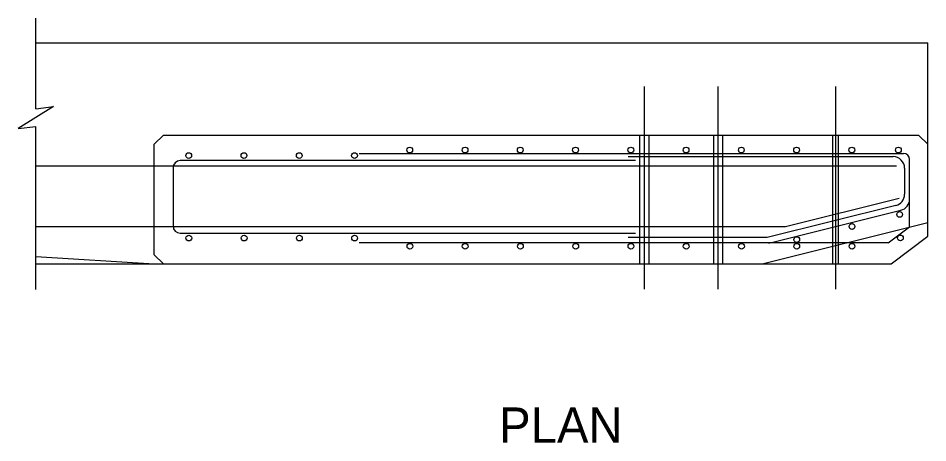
# Model space of a CAD drawing. Extents: x -815.1 to -729.9, y 412.9 to 478.6.
# Drawn here: x -803.97 to -795.74, y 429.13 to 432.97 of the extents above; entities that cross this region are included whole.
import ezdxf

# ---------------------------------------------------------------- set-up
doc = ezdxf.new("R2010")
doc.units = 0
for name, color, linetype in [('str_Center-Line-A', 7, 'Continuous'), ('str_Concrete-A', 7, 'Continuous'), ('str_Reinforcement-A', 7, 'Continuous'), ('str_Reinforcement-E', 7, 'Continuous'), ('str_Reinforcement-F', 7, 'Continuous'), ('str_Structural-Steel-A', 7, 'Continuous'), ('str_Text-A', 7, 'Continuous')]:
    doc.layers.add(name, color=color, linetype=linetype)

msp = doc.modelspace()

# ---------------------------------------------------------------- linework, layer by layer
at = {"layer": 'str_Center-Line-A'}
for p, q in [((-798.2984, 430.5179), (-798.2984, 432.35)), ((-797.6317, 430.5179), (-797.6317, 432.35)), ((-796.5692, 430.5179), (-796.5692, 432.35))]:
    msp.add_line(p, q, dxfattribs=at)
at = {"layer": 'str_Concrete-A'}
for p, q in [((-803.8059, 432.1502), (-803.8059, 432.9691)), ((-803.8059, 432.745), (-795.7359, 432.745)), ((-795.7359, 430.995), (-795.7359, 432.745)), ((-803.8059, 430.5124), (-803.8059, 431.9902)), ((-802.7359, 431.8284), (-802.6526, 431.9117)), ((-802.6526, 431.9117), (-795.8192, 431.9117)), ((-795.8192, 431.9117), (-795.7359, 431.8284)), ((-802.7359, 430.8283), (-802.7359, 431.8284)), ((-797.2359, 430.745), (-795.7359, 431.12)), ((-796.0689, 430.745), (-795.7359, 430.995)), ((-803.8059, 430.8119), (-802.7359, 430.745)), ((-802.7359, 430.8283), (-802.6526, 430.745)), ((-803.8059, 430.745), (-796.0689, 430.745))]:
    msp.add_line(p, q, dxfattribs=at)
msp.add_lwpolyline([(-803.8059, 432.1502), (-803.6459, 432.1702), (-803.9659, 431.9702), (-803.8059, 431.9902)], dxfattribs=at)
at = {"layer": 'str_Reinforcement-A'}
for centre in [(-802.4231, 431.7255), (-801.9231, 431.7255), (-801.4231, 431.7255), (-800.9231, 431.7255), (-800.4231, 431.7759), (-799.9231, 431.7759), (-799.4231, 431.7759), (-798.9231, 431.7759), (-798.4231, 431.7759), (-797.9231, 431.7759), (-797.4231, 431.7759), (-796.9231, 431.7759), (-796.4231, 431.7759), (-796.0025, 431.7759), (-795.9905, 431.1932), (-796.4218, 431.0842), (-802.4218, 430.9789), (-801.9218, 430.9789), (-801.4218, 430.9789), (-800.9218, 430.9789), (-795.9844, 430.9805), (-800.4218, 430.9052), (-799.9218, 430.9052), (-799.4218, 430.9052), (-798.9218, 430.9052), (-798.4218, 430.9052), (-797.9218, 430.9052), (-797.4218, 430.9052), (-796.9218, 430.9654), (-796.9218, 430.9052), (-796.4218, 430.9052)]:
    msp.add_circle(centre, 0.0261, dxfattribs=at)
at = {"layer": 'str_Reinforcement-E'}
for p, q in [((-800.8818, 431.7451), (-795.9567, 431.7451)), ((-798.3818, 431.6803), (-802.4989, 431.6803)), ((-798.4461, 431.7159), (-796.0503, 431.7159)), ((-795.9003, 431.08), (-795.9003, 431.6887)), ((-802.5647, 431.6145), (-802.5647, 431.0888)), ((-795.9461, 431.6117), (-795.9461, 431.3755)), ((-796.025, 431.2744), (-797.1893, 430.9834)), ((-797.1514, 430.9379), (-795.9785, 431.2312)), ((-802.4989, 431.023), (-798.3818, 431.023)), ((-796.0936, 430.9348), (-795.9003, 431.08)), ((-796.0936, 430.9348), (-800.8818, 430.9348)), ((-797.1893, 430.9834), (-798.4461, 430.9834))]:
    msp.add_line(p, q, dxfattribs=at)
for centre, radius, start, end in [((-795.9567, 431.6887), 0.0564, 0, 90), ((-802.4989, 431.6145), 0.0658, 90, 180), ((-796.0503, 431.6117), 0.1042, 0, 90), ((-796.0503, 431.3755), 0.1042, 284.03624, 0), ((-796.0036, 431.3314), 0.1033, 284.03624, 360), ((-802.4989, 431.0888), 0.0658, 180, 270), ((-797.1765, 431.0381), 0.1033, 270, 284.03624)]:
    msp.add_arc(centre, radius, start, end, dxfattribs=at)
at = {"layer": 'str_Reinforcement-F'}
for p, q in [((-803.8059, 431.6334), (-796.0194, 431.6334)), ((-795.9951, 431.3364), (-797.0226, 431.0795)), ((-797.0226, 431.0795), (-803.8059, 431.0795))]:
    msp.add_line(p, q, dxfattribs=at)
at = {"layer": 'str_Structural-Steel-A'}
for p, q in [((-798.3401, 430.745), (-798.3401, 431.9117)), ((-798.2567, 430.745), (-798.2567, 431.9117)), ((-797.6734, 430.745), (-797.6734, 431.9117)), ((-797.59, 430.745), (-797.59, 431.9117)), ((-796.5953, 430.745), (-796.5953, 431.9117)), ((-796.5432, 430.745), (-796.5432, 431.9117))]:
    msp.add_line(p, q, dxfattribs=at)

# ---------------------------------------------------------------- texts
at = {"layer": 'str_Text-A'}
msp.add_text('PLAN', height=0.32, dxfattribs=at).set_placement((-799.6147, 429.1261))

doc.saveas('drawing.dxf')
